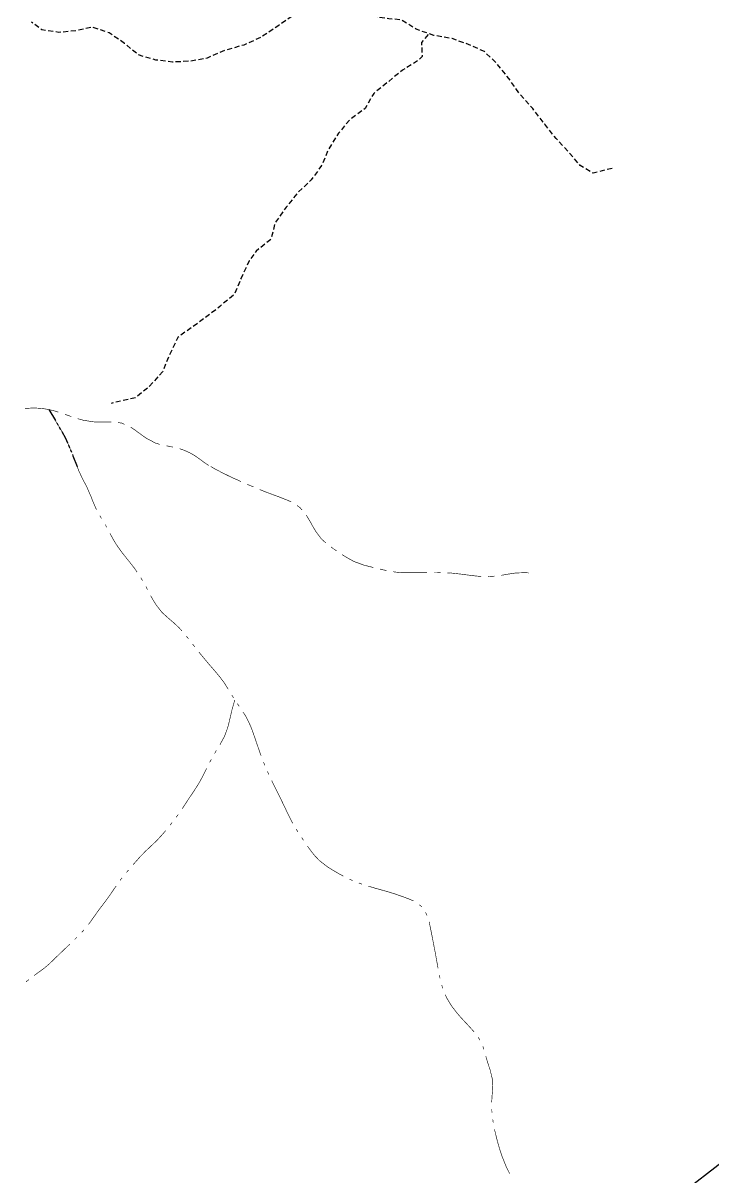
# Model space of a CAD drawing. Extents: x 204381 to 207261, y 4847713 to 4851061.
# Drawn here: x 206610.8 to 206814.2, y 4848902.5 to 4849242.8 of the extents above; entities that cross this region are included whole.
import ezdxf

# ---------------------------------------------------------------- set-up
doc = ezdxf.new("R2010")
doc.units = 0
doc.header["$LTSCALE"] = 1.5
doc.header["$MEASUREMENT"] = 0
doc.linetypes.add('PHANTOMX2', pattern=[5, 2.5, -0.5, 0.5, -0.5, 0.5, -0.5])
doc.linetypes.add('TRACO_15', pattern=[3, 2, -1])
for name, color, linetype in [('CD-MALHA-LOTES', 40, 'CONTINUOUS'), ('HD-CURSO-INTER', 170, 'CONTINUOUS'), ('HD-VALAS-DRENOS', 170, 'CONTINUOUS'), ('RU-QUADRAS', 210, 'CONTINUOUS'), ('SV-CAMINHO-TRILHA', 20, 'CONTINUOUS')]:
    doc.layers.add(name, color=color, linetype=linetype)

msp = doc.modelspace()

# ---------------------------------------------------------------- linework, layer by layer
at = {"layer": 'CD-MALHA-LOTES', "linetype": 'Continuous'}
msp.add_lwpolyline([(206955.47, 4849014.03), (206652.76, 4848779.96)], dxfattribs=at)
at = {"layer": 'HD-CURSO-INTER', "const_width": 0.18, "flags": 128}
for points in [[(206611.36, 4849129.18), (206611.38, 4849129.18)], [(206611.38, 4849129.18), (206613.36, 4849129.27)], [(206613.36, 4849129.27), (206613.66, 4849129.28)], [(206613.66, 4849129.28), (206614.36, 4849129.27)], [(206614.36, 4849129.27), (206615.17, 4849129.24)], [(206615.17, 4849129.24), (206616.35, 4849129.14)], [(206616.35, 4849129.14), (206616.67, 4849129.11)], [(206616.67, 4849129.11), (206617.34, 4849129)], [(206617.34, 4849129), (206618.15, 4849128.88)], [(206618.15, 4849128.88), (206619.3, 4849128.61)], [(206619.3, 4849128.61), (206619.88, 4849128.48)], [(206619.88, 4849128.48), (206621.22, 4849128.05)], [(206623.12, 4849127.43), (206624.07, 4849127.1)], [(206624.07, 4849127.1), (206624.82, 4849126.83)], [(206624.82, 4849126.83), (206625.01, 4849126.76)], [(206626.91, 4849126.15), (206627.87, 4849125.87)], [(206627.87, 4849125.87), (206628.63, 4849125.66)], [(206628.63, 4849125.66), (206630.82, 4849125.33)], [(206630.82, 4849125.33), (206631.59, 4849125.21)], [(206631.59, 4849125.21), (206632.81, 4849125.15)], [(206632.81, 4849125.15), (206633.09, 4849125.13)], [(206633.09, 4849125.13), (206634.81, 4849125.15)], [(206634.81, 4849125.15), (206635.48, 4849125.16)], [(206635.48, 4849125.16), (206636.81, 4849125.18)], [(206638.79, 4849124.98), (206639.79, 4849124.86)], [(206639.79, 4849124.86), (206639.86, 4849124.86)], [(206639.86, 4849124.86), (206640.7, 4849124.47)], [(206642.52, 4849123.63), (206642.55, 4849123.62)], [(206642.55, 4849123.62), (206643.35, 4849123.08)], [(206643.35, 4849123.08), (206643.82, 4849122.76)], [(206643.82, 4849122.76), (206645.78, 4849121.32)], [(206645.78, 4849121.32), (206645.94, 4849121.2)], [(206645.94, 4849121.2), (206646.6, 4849120.75)], [(206646.6, 4849120.75), (206647.19, 4849120.34)], [(206647.19, 4849120.34), (206649.21, 4849119.27)], [(206649.21, 4849119.27), (206649.8, 4849118.95)], [(206649.8, 4849118.95), (206651.07, 4849118.56)], [(206653.02, 4849118.15), (206654.01, 4849117.96)], [(206654.01, 4849117.96), (206654.22, 4849117.92)], [(206654.22, 4849117.92), (206654.98, 4849117.74)], [(206656.93, 4849117.28), (206657, 4849117.27)], [(206657, 4849117.27), (206657.88, 4849116.96)], [(206657.88, 4849116.96), (206658.42, 4849116.77)], [(206658.42, 4849116.77), (206659.72, 4849116.19)], [(206659.72, 4849116.19), (206659.8, 4849116.16)], [(206659.8, 4849116.16), (206660.6, 4849115.71)], [(206660.6, 4849115.71), (206661.27, 4849115.33)], [(206661.27, 4849115.33), (206662.28, 4849114.63)], [(206662.28, 4849114.63), (206662.51, 4849114.48)], [(206662.51, 4849114.48), (206663.09, 4849114.05)], [(206663.09, 4849114.05), (206663.72, 4849113.58)], [(206663.72, 4849113.58), (206664.71, 4849112.88)], [(206664.71, 4849112.88), (206664.94, 4849112.72)], [(206664.94, 4849112.72), (206665.56, 4849112.36)], [(206666.09, 4849112.05), (206666.96, 4849111.56)], [(206666.09, 4849112.05), (206666.96, 4849111.56)], [(206666.96, 4849111.56), (206667.4, 4849111.31)], [(206666.96, 4849111.56), (206667.4, 4849111.31)], [(206667.4, 4849111.31), (206668.72, 4849110.61)], [(206667.4, 4849111.31), (206668.72, 4849110.61)], [(206668.72, 4849110.61), (206668.72, 4849110.6)], [(206668.72, 4849110.61), (206668.72, 4849110.6)], [(206668.72, 4849110.6), (206671.4, 4849109.26)], [(206668.72, 4849110.6), (206671.4, 4849109.26)], [(206671.4, 4849109.26), (206671.4, 4849109.26)], [(206671.4, 4849109.26), (206672.3, 4849108.84)], [(206671.4, 4849109.26), (206671.4, 4849109.26)], [(206671.4, 4849109.26), (206672.3, 4849108.84)], [(206672.3, 4849108.84), (206673.08, 4849108.48)], [(206672.3, 4849108.84), (206673.08, 4849108.48)], [(206673.08, 4849108.48), (206675.04, 4849107.6)], [(206673.08, 4849108.48), (206675.04, 4849107.6)], [(206676.87, 4849106.8), (206677.2, 4849106.65)], [(206676.87, 4849106.8), (206677.2, 4849106.65)], [(206677.2, 4849106.65), (206678.71, 4849106.01)], [(206677.2, 4849106.65), (206678.71, 4849106.01)], [(206680.55, 4849105.24), (206681.48, 4849104.87)], [(206680.55, 4849105.24), (206681.48, 4849104.87)], [(206681.48, 4849104.87), (206682.3, 4849104.54)], [(206681.48, 4849104.87), (206682.3, 4849104.54)], [(206682.3, 4849104.54), (206684.28, 4849103.8)], [(206682.3, 4849104.54), (206684.28, 4849103.8)], [(206684.28, 4849103.8), (206685.1, 4849103.5)], [(206684.28, 4849103.8), (206685.1, 4849103.5)], [(206685.1, 4849103.5), (206686.16, 4849103.11)], [(206685.1, 4849103.5), (206686.16, 4849103.11)], [(206686.16, 4849103.11), (206686.51, 4849102.98)], [(206686.16, 4849103.11), (206686.51, 4849102.98)], [(206686.51, 4849102.98), (206688.95, 4849102.01)], [(206686.51, 4849102.98), (206688.95, 4849102.01)], [(206688.95, 4849102.01), (206689, 4849101.98)], [(206688.95, 4849102.01), (206689, 4849101.98)], [(206689, 4849101.98), (206689.85, 4849101.58)], [(206689, 4849101.98), (206689.85, 4849101.58)], [(206691.55, 4849100.53), (206692.38, 4849099.96)], [(206691.55, 4849100.53), (206692.38, 4849099.96)], [(206692.38, 4849099.96), (206692.43, 4849099.92)], [(206692.38, 4849099.96), (206692.43, 4849099.92)], [(206692.43, 4849099.92), (206693.02, 4849099.2)], [(206692.43, 4849099.92), (206693.02, 4849099.2)], [(206694.3, 4849097.66), (206694.32, 4849097.63)], [(206694.3, 4849097.66), (206694.32, 4849097.63)], [(206694.32, 4849097.63), (206694.82, 4849096.81)], [(206694.32, 4849097.63), (206694.82, 4849096.81)], [(206694.82, 4849096.81), (206695.11, 4849096.33)], [(206694.82, 4849096.81), (206695.11, 4849096.33)], [(206695.11, 4849096.33), (206695.82, 4849095.08)], [(206695.11, 4849096.33), (206695.82, 4849095.08)], [(206695.82, 4849095.08), (206696.29, 4849094.22)], [(206695.82, 4849095.08), (206696.29, 4849094.22)], [(206696.29, 4849094.22), (206696.82, 4849093.34)], [(206696.29, 4849094.22), (206696.82, 4849093.34)], [(206696.82, 4849093.34), (206697.07, 4849092.92)], [(206696.82, 4849093.34), (206697.07, 4849092.92)], [(206697.07, 4849092.92), (206698.57, 4849090.91)], [(206697.07, 4849092.92), (206698.57, 4849090.91)], [(206698.57, 4849090.91), (206698.77, 4849090.64)], [(206698.57, 4849090.91), (206698.77, 4849090.64)], [(206698.77, 4849090.64), (206700.02, 4849089.55)], [(206698.77, 4849090.64), (206700.02, 4849089.55)], [(206701.57, 4849088.29), (206702.25, 4849087.81)], [(206701.57, 4849088.29), (206702.25, 4849087.81)], [(206702.25, 4849087.81), (206703.22, 4849087.16)], [(206702.25, 4849087.81), (206703.22, 4849087.16)], [(206704.88, 4849086.04), (206705.72, 4849085.5)], [(206704.88, 4849086.04), (206705.72, 4849085.5)], [(206705.72, 4849085.5), (206706.05, 4849085.29)], [(206705.72, 4849085.5), (206706.05, 4849085.29)], [(206706.05, 4849085.29), (206708.34, 4849084.03)], [(206706.05, 4849085.29), (206708.34, 4849084.03)], [(206708.34, 4849084.03), (206708.38, 4849084.01)], [(206708.34, 4849084.03), (206708.38, 4849084.01)], [(206708.38, 4849084.01), (206711.15, 4849083)], [(206708.38, 4849084.01), (206711.15, 4849083)], [(206711.15, 4849083), (206711.18, 4849082.99)], [(206711.15, 4849083), (206711.18, 4849082.99)], [(206711.18, 4849082.99), (206712.12, 4849082.74)], [(206711.18, 4849082.99), (206712.12, 4849082.74)], [(206712.12, 4849082.74), (206712.63, 4849082.6)], [(206712.12, 4849082.74), (206712.63, 4849082.6)], [(206712.63, 4849082.6), (206714.06, 4849082.25)], [(206712.63, 4849082.6), (206714.06, 4849082.25)], [(206716, 4849081.79), (206716.18, 4849081.74)], [(206716, 4849081.79), (206716.18, 4849081.74)], [(206716.18, 4849081.74), (206716.98, 4849081.56)], [(206716.18, 4849081.74), (206716.98, 4849081.56)], [(206716.98, 4849081.56), (206717.65, 4849081.41)], [(206716.98, 4849081.56), (206717.65, 4849081.41)], [(206717.65, 4849081.41), (206717.96, 4849081.36)], [(206717.65, 4849081.41), (206717.96, 4849081.36)], [(206719.93, 4849081.01), (206720.59, 4849080.9)], [(206719.93, 4849081.01), (206720.59, 4849080.9)], [(206720.59, 4849080.9), (206721.91, 4849080.78)], [(206720.59, 4849080.9), (206721.91, 4849080.78)], [(206721.91, 4849080.78), (206722.28, 4849080.75)], [(206721.91, 4849080.78), (206722.28, 4849080.75)], [(206722.28, 4849080.75), (206722.91, 4849080.72)], [(206722.28, 4849080.75), (206722.91, 4849080.72)], [(206722.91, 4849080.72), (206723.78, 4849080.69)], [(206722.91, 4849080.72), (206723.78, 4849080.69)], [(206723.78, 4849080.69), (206724.91, 4849080.69)], [(206723.78, 4849080.69), (206724.91, 4849080.69)], [(206724.91, 4849080.69), (206725.28, 4849080.69)], [(206724.91, 4849080.69), (206725.28, 4849080.69)], [(206725.28, 4849080.69), (206727.91, 4849080.73)], [(206725.28, 4849080.69), (206727.91, 4849080.73)], [(206727.91, 4849080.73), (206728.2, 4849080.73)], [(206727.91, 4849080.73), (206728.2, 4849080.73)], [(206728.2, 4849080.73), (206729.91, 4849080.75)], [(206728.2, 4849080.73), (206729.91, 4849080.75)], [(206731.91, 4849080.77), (206732.91, 4849080.77)], [(206731.91, 4849080.77), (206732.91, 4849080.77)], [(206732.91, 4849080.77), (206733.45, 4849080.76)], [(206732.91, 4849080.77), (206733.45, 4849080.76)], [(206733.45, 4849080.76), (206733.91, 4849080.75)], [(206733.45, 4849080.76), (206733.91, 4849080.75)], [(206735.91, 4849080.67), (206736.91, 4849080.61)], [(206735.91, 4849080.67), (206736.91, 4849080.61)], [(206736.91, 4849080.61), (206737.16, 4849080.6)], [(206736.91, 4849080.61), (206737.16, 4849080.6)], [(206737.16, 4849080.6), (206739.89, 4849080.3)], [(206737.16, 4849080.6), (206739.89, 4849080.3)], [(206739.89, 4849080.3), (206740.14, 4849080.27)], [(206739.89, 4849080.3), (206740.14, 4849080.27)], [(206740.14, 4849080.27), (206740.88, 4849080.17)], [(206740.14, 4849080.27), (206740.88, 4849080.17)], [(206740.88, 4849080.17), (206741.63, 4849080.07)], [(206740.88, 4849080.17), (206741.63, 4849080.07)], [(206741.63, 4849080.07), (206742.86, 4849079.92)], [(206741.63, 4849080.07), (206742.86, 4849079.92)], [(206742.86, 4849079.92), (206743.12, 4849079.88)], [(206742.86, 4849079.92), (206743.12, 4849079.88)], [(206743.12, 4849079.88), (206743.86, 4849079.8)], [(206743.12, 4849079.88), (206743.86, 4849079.8)], [(206743.86, 4849079.8), (206744.68, 4849079.71)], [(206743.86, 4849079.8), (206744.68, 4849079.71)], [(206744.68, 4849079.71), (206745.85, 4849079.62)], [(206744.68, 4849079.71), (206745.85, 4849079.62)], [(206747.85, 4849079.57), (206749.84, 4849079.71)], [(206747.85, 4849079.57), (206749.84, 4849079.71)], [(206751.83, 4849079.95), (206752.11, 4849080)], [(206751.83, 4849079.95), (206752.11, 4849080)], [(206752.11, 4849080), (206752.81, 4849080.12)], [(206752.11, 4849080), (206752.81, 4849080.12)], [(206752.81, 4849080.12), (206753.59, 4849080.26)], [(206752.81, 4849080.12), (206753.59, 4849080.26)], [(206753.59, 4849080.26), (206755.77, 4849080.59)], [(206753.59, 4849080.26), (206755.77, 4849080.59)], [(206755.77, 4849080.59), (206756.07, 4849080.64)], [(206755.77, 4849080.59), (206756.07, 4849080.64)], [(206756.07, 4849080.64), (206758.77, 4849080.72)], [(206756.07, 4849080.64), (206758.77, 4849080.72)], [(206758.77, 4849080.72), (206759.07, 4849080.73)], [(206758.77, 4849080.72), (206759.07, 4849080.73)], [(206759.07, 4849080.73), (206759.77, 4849080.66)], [(206759.07, 4849080.73), (206759.77, 4849080.66)], [(206759.77, 4849080.66), (206759.84, 4849080.65)], [(206759.77, 4849080.66), (206759.84, 4849080.65)]]:
    msp.add_lwpolyline(points, dxfattribs=at)
at = {"layer": 'HD-VALAS-DRENOS', "linetype": 'PHANTOMX2', "const_width": 0.18, "flags": 128}
for points in [[(206618.42, 4849128.82), (206619.41, 4849127.08)], [(206619.41, 4849127.08), (206619.91, 4849126.22)], [(206619.91, 4849126.22), (206620.95, 4849124.51)], [(206620.95, 4849124.51), (206621.4, 4849123.79)], [(206621.4, 4849123.79), (206621.99, 4849122.8)], [(206621.99, 4849122.8), (206622.17, 4849122.5)], [(206622.17, 4849122.5), (206622.95, 4849121.05)], [(206622.95, 4849121.05), (206623.3, 4849120.4)], [(206623.3, 4849120.4), (206624.21, 4849118.33)], [(206624.21, 4849118.33), (206624.5, 4849117.66)], [(206624.5, 4849117.66), (206624.97, 4849116.47)], [(206625.69, 4849114.61), (206625.99, 4849113.83)], [(206625.99, 4849113.83), (206626.05, 4849113.68)]]:
    msp.add_lwpolyline(points, dxfattribs=at)
at = {"layer": 'HD-VALAS-DRENOS', "linetype": 'PHANTOMX2', "flags": 128}
msp.add_lwpolyline([(206618.42, 4849128.82), (206620.61, 4849125.07), (206623.3, 4849120.4), (206625.45, 4849115.23), (206626.73, 4849112.05)], dxfattribs=at)
at = {"layer": 'HD-VALAS-DRENOS', "const_width": 0.18, "flags": 128}
for points in [[(206626.73, 4849112.05), (206627.08, 4849111.12)], [(206626.73, 4849112.05), (206627.08, 4849111.12)], [(206627.08, 4849111.12), (206627.26, 4849110.64)], [(206627.08, 4849111.12), (206627.26, 4849110.64)], [(206627.26, 4849110.64), (206628.33, 4849108.39)], [(206627.26, 4849110.64), (206628.33, 4849108.39)], [(206628.33, 4849108.39), (206628.37, 4849108.31)], [(206628.33, 4849108.39), (206628.37, 4849108.31)], [(206628.37, 4849108.31), (206628.79, 4849107.5)], [(206628.37, 4849108.31), (206628.79, 4849107.5)], [(206628.79, 4849107.5), (206629.07, 4849106.98)], [(206628.79, 4849107.5), (206629.07, 4849106.98)], [(206629.07, 4849106.98), (206629.7, 4849105.72)], [(206629.07, 4849106.98), (206629.7, 4849105.72)], [(206629.7, 4849105.72), (206629.74, 4849105.64)], [(206629.7, 4849105.72), (206629.74, 4849105.64)], [(206629.74, 4849105.64), (206630.5, 4849103.89)], [(206629.74, 4849105.64), (206630.5, 4849103.89)], [(206630.5, 4849103.89), (206630.72, 4849103.4)], [(206630.5, 4849103.89), (206630.72, 4849103.4)], [(206630.72, 4849103.4), (206631.25, 4849102.03)], [(206630.72, 4849103.4), (206631.25, 4849102.03)], [(206631.25, 4849102.03), (206631.26, 4849102)], [(206631.25, 4849102.03), (206631.26, 4849102)], [(206631.26, 4849102), (206632.02, 4849100.19)], [(206631.26, 4849102), (206632.02, 4849100.19)], [(206632.02, 4849100.19), (206632.14, 4849099.91)], [(206632.02, 4849100.19), (206632.14, 4849099.91)], [(206632.14, 4849099.91), (206632.47, 4849099.3)], [(206632.14, 4849099.91), (206632.47, 4849099.3)], [(206633.43, 4849097.54), (206633.57, 4849097.28)], [(206633.43, 4849097.54), (206633.57, 4849097.28)], [(206633.57, 4849097.28), (206633.93, 4849096.68)], [(206633.57, 4849097.28), (206633.93, 4849096.68)], [(206634.96, 4849094.96), (206635.12, 4849094.7)], [(206634.96, 4849094.96), (206635.12, 4849094.7)], [(206635.12, 4849094.7), (206635.45, 4849094.09)], [(206635.12, 4849094.7), (206635.45, 4849094.09)], [(206636.4, 4849092.33), (206636.71, 4849091.75)], [(206636.4, 4849092.33), (206636.71, 4849091.75)], [(206636.71, 4849091.75), (206637.85, 4849089.71)], [(206636.71, 4849091.75), (206637.85, 4849089.71)], [(206637.85, 4849089.71), (206638.04, 4849089.38)], [(206637.85, 4849089.71), (206638.04, 4849089.38)], [(206638.04, 4849089.38), (206639.54, 4849087.23)], [(206638.04, 4849089.38), (206639.54, 4849087.23)], [(206639.54, 4849087.23), (206639.75, 4849086.93)], [(206639.54, 4849087.23), (206639.75, 4849086.93)], [(206639.75, 4849086.93), (206640.14, 4849086.43)], [(206639.75, 4849086.93), (206640.14, 4849086.43)], [(206640.14, 4849086.43), (206640.68, 4849085.75)], [(206640.14, 4849086.43), (206640.68, 4849085.75)], [(206640.68, 4849085.75), (206641.39, 4849084.86)], [(206640.68, 4849085.75), (206641.39, 4849084.86)], [(206641.39, 4849084.86), (206641.62, 4849084.57)], [(206641.39, 4849084.86), (206641.62, 4849084.57)], [(206641.62, 4849084.57), (206642.64, 4849083.3)], [(206641.62, 4849084.57), (206642.64, 4849083.3)], [(206642.64, 4849083.3), (206642.67, 4849083.26)], [(206642.64, 4849083.3), (206642.67, 4849083.26)], [(206642.67, 4849083.26), (206643.25, 4849082.51)], [(206642.67, 4849083.26), (206643.25, 4849082.51)], [(206643.25, 4849082.51), (206643.59, 4849082.07)], [(206643.25, 4849082.51), (206643.59, 4849082.07)], [(206643.59, 4849082.07), (206644.42, 4849080.89)], [(206643.59, 4849082.07), (206644.42, 4849080.89)], [(206645.51, 4849079.22), (206646.01, 4849078.35)], [(206645.51, 4849079.22), (206646.01, 4849078.35)], [(206647, 4849076.61), (206647.33, 4849075.98)], [(206647, 4849076.61), (206647.33, 4849075.98)], [(206647.33, 4849075.98), (206647.47, 4849075.73)], [(206647.33, 4849075.98), (206647.47, 4849075.73)], [(206648.4, 4849073.96), (206648.47, 4849073.83)], [(206648.4, 4849073.96), (206648.47, 4849073.83)], [(206648.47, 4849073.83), (206648.88, 4849073.08)], [(206648.47, 4849073.83), (206648.88, 4849073.08)], [(206648.88, 4849073.08), (206649.21, 4849072.51)], [(206648.88, 4849073.08), (206649.21, 4849072.51)], [(206649.21, 4849072.51), (206649.92, 4849071.37)], [(206649.21, 4849072.51), (206649.92, 4849071.37)], [(206649.92, 4849071.37), (206650, 4849071.23)], [(206649.92, 4849071.37), (206650, 4849071.23)], [(206650, 4849071.23), (206651.75, 4849069)], [(206650, 4849071.23), (206651.75, 4849069)], [(206651.75, 4849069), (206651.77, 4849068.98)], [(206651.75, 4849069), (206651.77, 4849068.98)], [(206651.77, 4849068.98), (206653.98, 4849066.99)], [(206651.77, 4849068.98), (206653.98, 4849066.99)], [(206653.98, 4849066.99), (206654, 4849066.97)], [(206653.98, 4849066.99), (206654, 4849066.97)], [(206654, 4849066.97), (206654.74, 4849066.35)], [(206654, 4849066.97), (206654.74, 4849066.35)], [(206654.74, 4849066.35), (206655.15, 4849066.01)], [(206654.74, 4849066.35), (206655.15, 4849066.01)], [(206655.15, 4849066.01), (206656.22, 4849065)], [(206655.15, 4849066.01), (206656.22, 4849065)], [(206656.22, 4849065), (206656.86, 4849064.39)], [(206656.22, 4849065), (206656.86, 4849064.39)], [(206656.86, 4849064.39), (206657.61, 4849063.56)], [(206656.86, 4849064.39), (206657.61, 4849063.56)], [(206658.91, 4849062.04), (206659.53, 4849061.26)], [(206658.91, 4849062.04), (206659.53, 4849061.26)], [(206660.76, 4849059.68), (206661.38, 4849058.89)], [(206660.76, 4849059.68), (206661.38, 4849058.89)], [(206662.62, 4849057.33), (206663.24, 4849056.54)], [(206662.62, 4849057.33), (206663.24, 4849056.54)], [(206663.24, 4849056.54), (206663.31, 4849056.46)], [(206663.24, 4849056.54), (206663.31, 4849056.46)], [(206663.31, 4849056.46), (206665.16, 4849054.24)], [(206663.31, 4849056.46), (206665.16, 4849054.24)], [(206665.16, 4849054.24), (206665.23, 4849054.15)], [(206665.16, 4849054.24), (206665.23, 4849054.15)], [(206665.23, 4849054.15), (206665.81, 4849053.48)], [(206665.23, 4849054.15), (206665.81, 4849053.48)], [(206665.81, 4849053.48), (206666.21, 4849053.02)], [(206665.81, 4849053.48), (206666.21, 4849053.02)], [(206666.21, 4849053.02), (206667.12, 4849051.96)], [(206666.21, 4849053.02), (206667.12, 4849051.96)], [(206667.12, 4849051.96), (206667.72, 4849051.27)], [(206667.12, 4849051.96), (206667.72, 4849051.27)], [(206667.72, 4849051.27), (206668.41, 4849050.44)], [(206667.72, 4849051.27), (206668.41, 4849050.44)], [(206668.41, 4849050.44), (206668.68, 4849050.12)], [(206668.41, 4849050.44), (206668.68, 4849050.12)], [(206668.68, 4849050.12), (206669.63, 4849048.86)], [(206668.68, 4849050.12), (206669.63, 4849048.86)], [(206669.63, 4849048.86), (206670.01, 4849048.36)], [(206669.63, 4849048.86), (206670.01, 4849048.36)], [(206670.01, 4849048.36), (206671.28, 4849046.35)], [(206670.01, 4849048.36), (206671.28, 4849046.35)], [(206672.31, 4849044.64), (206672.38, 4849044.53)], [(206672.31, 4849044.64), (206672.38, 4849044.53)], [(206672.38, 4849044.53), (206672.84, 4849043.79)], [(206672.38, 4849044.53), (206672.84, 4849043.79)], [(206673.21, 4849043.2), (206672.66, 4849041.28)], [(206673.21, 4849043.2), (206672.66, 4849041.28)], [(206673.94, 4849042.12), (206674.05, 4849041.96)], [(206673.94, 4849042.12), (206674.05, 4849041.96)], [(206674.05, 4849041.96), (206674.52, 4849041.3)], [(206674.05, 4849041.96), (206674.52, 4849041.3)], [(206672.05, 4849038.86), (206671.48, 4849036.42)], [(206672.05, 4849038.86), (206671.48, 4849036.42)], [(206672.16, 4849039.34), (206672.05, 4849038.86)], [(206672.16, 4849039.34), (206672.05, 4849038.86)], [(206672.39, 4849040.33), (206672.16, 4849039.34)], [(206672.39, 4849040.33), (206672.16, 4849039.34)], [(206672.66, 4849041.28), (206672.39, 4849040.33)], [(206672.66, 4849041.28), (206672.39, 4849040.33)], [(206675.63, 4849039.64), (206676.17, 4849038.8)], [(206675.63, 4849039.64), (206676.17, 4849038.8)], [(206676.17, 4849038.8), (206676.5, 4849038.3)], [(206676.17, 4849038.8), (206676.5, 4849038.3)], [(206671.22, 4849035.45), (206671, 4849034.69)], [(206671.22, 4849035.45), (206671, 4849034.69)], [(206671.41, 4849036.14), (206671.22, 4849035.45)], [(206671.41, 4849036.14), (206671.22, 4849035.45)], [(206671.48, 4849036.42), (206671.41, 4849036.14)], [(206671.48, 4849036.42), (206671.41, 4849036.14)], [(206676.5, 4849038.3), (206677.55, 4849036.14)], [(206676.5, 4849038.3), (206677.55, 4849036.14)], [(206677.55, 4849036.14), (206677.81, 4849035.6)], [(206677.55, 4849036.14), (206677.81, 4849035.6)], [(206677.81, 4849035.6), (206678.32, 4849034.3)], [(206677.81, 4849035.6), (206678.32, 4849034.3)], [(206670.17, 4849032.46), (206668.81, 4849029.98)], [(206670.17, 4849032.46), (206668.81, 4849029.98)], [(206670.23, 4849032.62), (206670.17, 4849032.46)], [(206670.23, 4849032.62), (206670.17, 4849032.46)], [(206671, 4849034.69), (206670.23, 4849032.62)], [(206671, 4849034.69), (206670.23, 4849032.62)], [(206678.32, 4849034.3), (206678.36, 4849034.2)], [(206678.32, 4849034.3), (206678.36, 4849034.2)], [(206678.36, 4849034.2), (206678.99, 4849032.41)], [(206678.36, 4849034.2), (206678.99, 4849032.41)], [(206678.99, 4849032.41), (206679.29, 4849031.55)], [(206678.99, 4849032.41), (206679.29, 4849031.55)], [(206667.77, 4849028.27), (206667.26, 4849027.41)], [(206667.77, 4849028.27), (206667.26, 4849027.41)], [(206679.29, 4849031.55), (206679.64, 4849030.52)], [(206679.29, 4849031.55), (206679.64, 4849030.52)], [(206679.64, 4849030.52), (206679.77, 4849030.13)], [(206679.64, 4849030.52), (206679.77, 4849030.13)], [(206679.77, 4849030.13), (206680.61, 4849027.68)], [(206679.77, 4849030.13), (206680.61, 4849027.68)], [(206666.28, 4849025.67), (206665.81, 4849024.79)], [(206666.28, 4849025.67), (206665.81, 4849024.79)], [(206680.61, 4849027.68), (206680.74, 4849027.29)], [(206680.61, 4849027.68), (206680.74, 4849027.29)], [(206680.74, 4849027.29), (206680.95, 4849026.74)], [(206680.74, 4849027.29), (206680.95, 4849026.74)], [(206681.66, 4849024.87), (206682.01, 4849024)], [(206681.66, 4849024.87), (206682.01, 4849024)], [(206664.29, 4849021.78), (206664.01, 4849021.22)], [(206664.29, 4849021.78), (206664.01, 4849021.22)], [(206664.45, 4849022.11), (206664.29, 4849021.78)], [(206664.45, 4849022.11), (206664.29, 4849021.78)], [(206664.89, 4849023.01), (206664.45, 4849022.11)], [(206664.89, 4849023.01), (206664.45, 4849022.11)], [(206682.01, 4849024), (206682.04, 4849023.94)], [(206682.01, 4849024), (206682.04, 4849023.94)], [(206682.84, 4849022.11), (206683.26, 4849021.2)], [(206682.84, 4849022.11), (206683.26, 4849021.2)], [(206662.63, 4849018.62), (206661.52, 4849016.89)], [(206662.63, 4849018.62), (206661.52, 4849016.89)], [(206663.08, 4849019.45), (206662.63, 4849018.62)], [(206663.08, 4849019.45), (206662.63, 4849018.62)], [(206663.62, 4849020.43), (206663.08, 4849019.45)], [(206663.62, 4849020.43), (206663.08, 4849019.45)], [(206664.01, 4849021.22), (206663.62, 4849020.43)], [(206664.01, 4849021.22), (206663.62, 4849020.43)], [(206684.1, 4849019.39), (206684.41, 4849018.76)], [(206684.1, 4849019.39), (206684.41, 4849018.76)], [(206684.41, 4849018.76), (206684.99, 4849017.6)], [(206684.41, 4849018.76), (206684.99, 4849017.6)], [(206660.16, 4849014.86), (206659.3, 4849013.56)], [(206660.16, 4849014.86), (206659.3, 4849013.56)], [(206660.41, 4849015.22), (206660.16, 4849014.86)], [(206660.41, 4849015.22), (206660.16, 4849014.86)], [(206661.01, 4849016.1), (206660.41, 4849015.22)], [(206661.01, 4849016.1), (206660.41, 4849015.22)], [(206661.52, 4849016.89), (206661.01, 4849016.1)], [(206661.52, 4849016.89), (206661.01, 4849016.1)], [(206684.99, 4849017.6), (206685.31, 4849016.94)], [(206684.99, 4849017.6), (206685.31, 4849016.94)], [(206685.31, 4849016.94), (206686.31, 4849014.91)], [(206685.31, 4849016.94), (206686.31, 4849014.91)], [(206686.31, 4849014.91), (206686.64, 4849014.26)], [(206686.31, 4849014.91), (206686.64, 4849014.26)], [(206658.19, 4849011.83), (206657.66, 4849011.05)], [(206658.19, 4849011.83), (206657.66, 4849011.05)], [(206658.22, 4849011.88), (206658.19, 4849011.83)], [(206658.22, 4849011.88), (206658.19, 4849011.83)], [(206659, 4849013.1), (206658.22, 4849011.88)], [(206659, 4849013.1), (206658.22, 4849011.88)], [(206659.3, 4849013.56), (206659, 4849013.1)], [(206659.3, 4849013.56), (206659, 4849013.1)], [(206686.64, 4849014.26), (206687.19, 4849013.11)], [(206686.64, 4849014.26), (206687.19, 4849013.11)], [(206687.19, 4849013.11), (206687.29, 4849012.91)], [(206687.19, 4849013.11), (206687.29, 4849012.91)], [(206687.29, 4849012.91), (206688.05, 4849011.31)], [(206687.29, 4849012.91), (206688.05, 4849011.31)], [(206688.05, 4849011.31), (206688.24, 4849010.92)], [(206688.05, 4849011.31), (206688.24, 4849010.92)], [(206656.52, 4849009.4), (206655.93, 4849008.6)], [(206656.52, 4849009.4), (206655.93, 4849008.6)], [(206688.24, 4849010.92), (206688.48, 4849010.4)], [(206688.24, 4849010.92), (206688.48, 4849010.4)], [(206688.48, 4849010.4), (206688.89, 4849009.56)], [(206688.48, 4849010.4), (206688.89, 4849009.56)], [(206688.89, 4849009.56), (206689.36, 4849008.6)], [(206688.89, 4849009.56), (206689.36, 4849008.6)], [(206689.36, 4849008.6), (206689.55, 4849008.22)], [(206689.36, 4849008.6), (206689.55, 4849008.22)], [(206689.55, 4849008.22), (206690.29, 4849006.83)], [(206689.55, 4849008.22), (206690.29, 4849006.83)], [(206652.64, 4849004.44), (206652.19, 4849003.91)], [(206652.64, 4849004.44), (206652.19, 4849003.91)], [(206652.83, 4849004.68), (206652.64, 4849004.44)], [(206652.83, 4849004.68), (206652.64, 4849004.44)], [(206654.23, 4849006.4), (206654.09, 4849006.23)], [(206654.23, 4849006.4), (206654.09, 4849006.23)], [(206654.72, 4849007.01), (206654.23, 4849006.4)], [(206654.72, 4849007.01), (206654.23, 4849006.4)], [(206691.31, 4849005.11), (206691.82, 4849004.26)], [(206691.31, 4849005.11), (206691.82, 4849004.26)], [(206650.21, 4849001.73), (206648.72, 4849000.31)], [(206650.21, 4849001.73), (206648.72, 4849000.31)], [(206650.85, 4849002.42), (206650.21, 4849001.73)], [(206650.85, 4849002.42), (206650.21, 4849001.73)], [(206651.66, 4849003.3), (206650.85, 4849002.42)], [(206651.66, 4849003.3), (206650.85, 4849002.42)], [(206652.19, 4849003.91), (206651.66, 4849003.3)], [(206652.19, 4849003.91), (206651.66, 4849003.3)], [(206692.93, 4849002.59), (206693.48, 4849001.76)], [(206692.93, 4849002.59), (206693.48, 4849001.76)], [(206646.94, 4848998.64), (206645.85, 4848997.52)], [(206646.94, 4848998.64), (206645.85, 4848997.52)], [(206647.27, 4848998.94), (206646.94, 4848998.64)], [(206647.27, 4848998.94), (206646.94, 4848998.64)], [(206648.04, 4848999.66), (206647.27, 4848998.94)], [(206648.04, 4848999.66), (206647.27, 4848998.94)], [(206648.72, 4849000.31), (206648.04, 4848999.66)], [(206648.72, 4849000.31), (206648.04, 4848999.66)], [(206694.62, 4849000.11), (206695.03, 4848999.52)], [(206694.62, 4849000.11), (206695.03, 4848999.52)], [(206695.03, 4848999.52), (206695.79, 4848998.49)], [(206695.03, 4848999.52), (206695.79, 4848998.49)], [(206695.79, 4848998.49), (206695.93, 4848998.31)], [(206695.79, 4848998.49), (206695.93, 4848998.31)], [(206695.93, 4848998.31), (206696.42, 4848997.71)], [(206695.93, 4848998.31), (206696.42, 4848997.71)], [(206696.42, 4848997.71), (206696.88, 4848997.15)], [(206696.42, 4848997.71), (206696.88, 4848997.15)], [(206643.32, 4848994.71), (206643.18, 4848994.55)], [(206643.32, 4848994.71), (206643.18, 4848994.55)], [(206643.84, 4848995.3), (206643.32, 4848994.71)], [(206643.84, 4848995.3), (206643.32, 4848994.71)], [(206645.3, 4848996.96), (206643.84, 4848995.3)], [(206645.3, 4848996.96), (206643.84, 4848995.3)], [(206645.85, 4848997.52), (206645.3, 4848996.96)], [(206645.85, 4848997.52), (206645.3, 4848996.96)], [(206696.88, 4848997.15), (206697.76, 4848996.23)], [(206696.88, 4848997.15), (206697.76, 4848996.23)], [(206697.76, 4848996.23), (206698.16, 4848995.82)], [(206697.76, 4848996.23), (206698.16, 4848995.82)], [(206698.16, 4848995.82), (206700.07, 4848994.33)], [(206698.16, 4848995.82), (206700.07, 4848994.33)], [(206700.07, 4848994.33), (206700.52, 4848993.98)], [(206700.07, 4848994.33), (206700.52, 4848993.98)], [(206641.78, 4848992.93), (206641.23, 4848992.27)], [(206641.78, 4848992.93), (206641.23, 4848992.27)], [(206641.88, 4848993.03), (206641.78, 4848992.93)], [(206641.88, 4848993.03), (206641.78, 4848992.93)], [(206700.52, 4848993.98), (206701.73, 4848993.21)], [(206700.52, 4848993.98), (206701.73, 4848993.21)], [(206701.73, 4848993.21), (206701.79, 4848993.17)], [(206701.73, 4848993.21), (206701.79, 4848993.17)], [(206701.79, 4848993.17), (206703.46, 4848992.2)], [(206701.79, 4848993.17), (206703.46, 4848992.2)], [(206703.46, 4848992.2), (206704.23, 4848991.76)], [(206703.46, 4848992.2), (206704.23, 4848991.76)], [(206704.23, 4848991.76), (206705.21, 4848991.23)], [(206704.23, 4848991.76), (206705.21, 4848991.23)], [(206637.63, 4848987.47), (206637.08, 4848986.64)], [(206637.63, 4848987.47), (206637.08, 4848986.64)], [(206638.21, 4848988.29), (206637.63, 4848987.47)], [(206638.21, 4848988.29), (206637.63, 4848987.47)], [(206637.63, 4848987.47), (206637.63, 4848987.47)], [(206637.63, 4848987.47), (206637.63, 4848987.47)], [(206639.97, 4848990.72), (206639.35, 4848989.94)], [(206639.97, 4848990.72), (206639.35, 4848989.94)], [(206707, 4848990.35), (206707.46, 4848990.13)], [(206707, 4848990.35), (206707.46, 4848990.13)], [(206707.46, 4848990.13), (206707.92, 4848989.95)], [(206707.46, 4848990.13), (206707.92, 4848989.95)], [(206709.77, 4848989.21), (206710.25, 4848989.02)], [(206709.77, 4848989.21), (206710.25, 4848989.02)], [(206710.25, 4848989.02), (206710.71, 4848988.86)], [(206710.25, 4848989.02), (206710.71, 4848988.86)], [(206712.62, 4848988.26), (206713.58, 4848987.97)], [(206712.62, 4848988.26), (206713.58, 4848987.97)], [(206713.58, 4848987.97), (206714.29, 4848987.76)], [(206713.58, 4848987.97), (206714.29, 4848987.76)], [(206714.29, 4848987.76), (206715.5, 4848987.42)], [(206714.29, 4848987.76), (206715.5, 4848987.42)], [(206715.5, 4848987.42), (206715.74, 4848987.36)], [(206715.5, 4848987.42), (206715.74, 4848987.36)], [(206635.35, 4848984.2), (206634.14, 4848982.6)], [(206635.35, 4848984.2), (206634.14, 4848982.6)], [(206635.93, 4848985.01), (206635.35, 4848984.2)], [(206635.93, 4848985.01), (206635.35, 4848984.2)], [(206636.8, 4848986.23), (206635.93, 4848985.01)], [(206636.8, 4848986.23), (206635.93, 4848985.01)], [(206637.08, 4848986.64), (206636.8, 4848986.23)], [(206637.08, 4848986.64), (206636.8, 4848986.23)], [(206715.74, 4848987.36), (206718.39, 4848986.61)], [(206715.74, 4848987.36), (206718.39, 4848986.61)], [(206718.39, 4848986.61), (206718.62, 4848986.54)], [(206718.39, 4848986.61), (206718.62, 4848986.54)], [(206718.62, 4848986.54), (206719.34, 4848986.32)], [(206718.62, 4848986.54), (206719.34, 4848986.32)], [(206719.34, 4848986.32), (206720.25, 4848986.04)], [(206719.34, 4848986.32), (206720.25, 4848986.04)], [(206720.25, 4848986.04), (206722.19, 4848985.36)], [(206720.25, 4848986.04), (206722.19, 4848985.36)], [(206722.19, 4848985.36), (206723.08, 4848985.05)], [(206722.19, 4848985.36), (206723.08, 4848985.05)], [(206723.08, 4848985.05), (206725, 4848984.32)], [(206723.08, 4848985.05), (206725, 4848984.32)], [(206725, 4848984.32), (206725.15, 4848984.26)], [(206725, 4848984.32), (206725.15, 4848984.26)], [(206725.15, 4848984.26), (206725.91, 4848983.9)], [(206725.15, 4848984.26), (206725.91, 4848983.9)], [(206632.94, 4848981), (206632.65, 4848980.6)], [(206632.94, 4848981), (206632.65, 4848980.6)], [(206633.54, 4848981.81), (206632.94, 4848981)], [(206633.54, 4848981.81), (206632.94, 4848981)], [(206634.14, 4848982.6), (206633.54, 4848981.81)], [(206634.14, 4848982.6), (206633.54, 4848981.81)], [(206727.57, 4848982.8), (206728.36, 4848982.19)], [(206727.57, 4848982.8), (206728.36, 4848982.19)], [(206630.76, 4848977.91), (206630.03, 4848976.94)], [(206630.76, 4848977.91), (206630.03, 4848976.94)], [(206631.2, 4848978.55), (206630.76, 4848977.91)], [(206631.2, 4848978.55), (206630.76, 4848977.91)], [(206631.62, 4848979.14), (206631.2, 4848978.55)], [(206631.62, 4848979.14), (206631.2, 4848978.55)], [(206631.78, 4848979.37), (206631.62, 4848979.14)], [(206631.78, 4848979.37), (206631.62, 4848979.14)], [(206632.65, 4848980.6), (206631.78, 4848979.37)], [(206632.65, 4848980.6), (206631.78, 4848979.37)], [(206729.43, 4848980.53), (206729.9, 4848979.65)], [(206729.43, 4848980.53), (206729.9, 4848979.65)], [(206730.51, 4848977.76), (206730.54, 4848977.66)], [(206730.51, 4848977.76), (206730.54, 4848977.66)], [(206730.54, 4848977.66), (206730.92, 4848975.8)], [(206730.54, 4848977.66), (206730.92, 4848975.8)], [(206628.75, 4848975.4), (206628.08, 4848974.66)], [(206628.75, 4848975.4), (206628.08, 4848974.66)], [(206730.92, 4848975.8), (206731.11, 4848974.86)], [(206730.92, 4848975.8), (206731.11, 4848974.86)], [(206731.11, 4848974.86), (206731.31, 4848973.84)], [(206731.11, 4848974.86), (206731.31, 4848973.84)], [(206731.31, 4848973.84), (206731.4, 4848973.39)], [(206731.31, 4848973.84), (206731.4, 4848973.39)], [(206624.36, 4848970.98), (206622.36, 4848969.07)], [(206624.36, 4848970.98), (206622.36, 4848969.07)], [(206624.53, 4848971.14), (206624.36, 4848970.98)], [(206624.53, 4848971.14), (206624.36, 4848970.98)], [(206626.44, 4848972.97), (206625.97, 4848972.52)], [(206626.44, 4848972.97), (206625.97, 4848972.52)], [(206626.69, 4848973.22), (206626.44, 4848972.97)], [(206626.69, 4848973.22), (206626.44, 4848972.97)], [(206731.4, 4848973.39), (206731.5, 4848972.85)], [(206731.4, 4848973.39), (206731.5, 4848972.85)], [(206731.5, 4848972.85), (206731.69, 4848971.91)], [(206731.5, 4848972.85), (206731.69, 4848971.91)], [(206731.69, 4848971.91), (206732.07, 4848969.91)], [(206731.69, 4848971.91), (206732.07, 4848969.91)], [(206620.68, 4848967.46), (206620.2, 4848966.98)], [(206620.68, 4848967.46), (206620.2, 4848966.98)], [(206620.92, 4848967.68), (206620.68, 4848967.46)], [(206620.92, 4848967.68), (206620.68, 4848967.46)], [(206622.19, 4848968.91), (206620.92, 4848967.68)], [(206622.19, 4848968.91), (206620.92, 4848967.68)], [(206622.36, 4848969.07), (206622.19, 4848968.91)], [(206622.36, 4848969.07), (206622.19, 4848968.91)], [(206732.07, 4848969.91), (206732.21, 4848969.21)], [(206732.07, 4848969.91), (206732.21, 4848969.21)], [(206732.21, 4848969.21), (206732.62, 4848966.96)], [(206732.21, 4848969.21), (206732.62, 4848966.96)], [(206616.95, 4848964.02), (206614.84, 4848962.5)], [(206616.95, 4848964.02), (206614.84, 4848962.5)], [(206617.25, 4848964.28), (206616.95, 4848964.02)], [(206617.25, 4848964.28), (206616.95, 4848964.02)], [(206618.52, 4848965.37), (206617.25, 4848964.28)], [(206618.52, 4848965.37), (206617.25, 4848964.28)], [(206618.76, 4848965.6), (206618.52, 4848965.37)], [(206618.76, 4848965.6), (206618.52, 4848965.37)], [(206619.61, 4848966.41), (206618.76, 4848965.6)], [(206619.61, 4848966.41), (206618.76, 4848965.6)], [(206620.2, 4848966.98), (206619.61, 4848966.41)], [(206620.2, 4848966.98), (206619.61, 4848966.41)], [(206732.62, 4848966.96), (206732.75, 4848966.26)], [(206732.62, 4848966.96), (206732.75, 4848966.26)], [(206732.75, 4848966.26), (206733.14, 4848964.01)], [(206732.75, 4848966.26), (206733.14, 4848964.01)], [(206612.45, 4848960.69), (206611.67, 4848960.06)], [(206612.45, 4848960.69), (206611.67, 4848960.06)], [(206614.52, 4848962.26), (206614.03, 4848961.91)], [(206614.52, 4848962.26), (206614.03, 4848961.91)], [(206614.84, 4848962.5), (206614.52, 4848962.26)], [(206614.84, 4848962.5), (206614.52, 4848962.26)], [(206733.52, 4848962.04), (206733.72, 4848961.06)], [(206733.52, 4848962.04), (206733.72, 4848961.06)], [(206734.22, 4848959.13), (206734.5, 4848958.17)], [(206734.22, 4848959.13), (206734.5, 4848958.17)], [(206735.23, 4848956.31), (206735.65, 4848955.4)], [(206735.23, 4848956.31), (206735.65, 4848955.4)], [(206735.65, 4848955.4), (206735.71, 4848955.27)], [(206735.65, 4848955.4), (206735.71, 4848955.27)], [(206735.71, 4848955.27), (206736.66, 4848953.68)], [(206735.71, 4848955.27), (206736.66, 4848953.68)], [(206736.66, 4848953.68), (206737.04, 4848953.05)], [(206736.66, 4848953.68), (206737.04, 4848953.05)], [(206737.04, 4848953.05), (206738.43, 4848951.25)], [(206737.04, 4848953.05), (206738.43, 4848951.25)], [(206738.43, 4848951.25), (206738.86, 4848950.69)], [(206738.43, 4848951.25), (206738.86, 4848950.69)], [(206738.86, 4848950.69), (206739.71, 4848949.72)], [(206738.86, 4848950.69), (206739.71, 4848949.72)], [(206739.71, 4848949.72), (206739.85, 4848949.57)], [(206739.71, 4848949.72), (206739.85, 4848949.57)], [(206739.85, 4848949.57), (206740.39, 4848948.98)], [(206739.85, 4848949.57), (206740.39, 4848948.98)], [(206740.39, 4848948.98), (206740.87, 4848948.46)], [(206740.39, 4848948.98), (206740.87, 4848948.46)], [(206740.87, 4848948.46), (206741.75, 4848947.52)], [(206740.87, 4848948.46), (206741.75, 4848947.52)], [(206741.75, 4848947.52), (206741.91, 4848947.35)], [(206741.75, 4848947.52), (206741.91, 4848947.35)], [(206741.91, 4848947.35), (206743.77, 4848945.3)], [(206741.91, 4848947.35), (206743.77, 4848945.3)], [(206744.98, 4848943.71), (206745.5, 4848942.86)], [(206744.98, 4848943.71), (206745.5, 4848942.86)], [(206746.34, 4848941.06), (206746.65, 4848940.11)], [(206746.34, 4848941.06), (206746.65, 4848940.11)], [(206747.21, 4848938.19), (206747.34, 4848937.71)], [(206747.21, 4848938.19), (206747.34, 4848937.71)], [(206747.34, 4848937.71), (206747.77, 4848936.27)], [(206747.34, 4848937.71), (206747.77, 4848936.27)], [(206747.77, 4848936.27), (206748.03, 4848935.42)], [(206747.77, 4848936.27), (206748.03, 4848935.42)], [(206748.03, 4848935.42), (206748.39, 4848934.37)], [(206748.03, 4848935.42), (206748.39, 4848934.37)], [(206748.39, 4848934.37), (206748.52, 4848933.98)], [(206748.39, 4848934.37), (206748.52, 4848933.98)], [(206748.52, 4848933.98), (206749.13, 4848931.46)], [(206748.52, 4848933.98), (206749.13, 4848931.46)], [(206749.13, 4848931.46), (206749.22, 4848931.09)], [(206749.13, 4848931.46), (206749.22, 4848931.09)], [(206749.22, 4848931.09), (206749.25, 4848930.47)], [(206749.22, 4848931.09), (206749.25, 4848930.47)], [(206749.25, 4848930.47), (206749.29, 4848929.5)], [(206749.25, 4848930.47), (206749.29, 4848929.5)], [(206749.07, 4848926.49), (206748.95, 4848924.49)], [(206749.07, 4848926.49), (206748.95, 4848924.49)], [(206749.16, 4848927.48), (206749.07, 4848926.49)], [(206749.16, 4848927.48), (206749.07, 4848926.49)], [(206749.21, 4848928), (206749.16, 4848927.48)], [(206749.21, 4848928), (206749.16, 4848927.48)], [(206749.23, 4848928.47), (206749.21, 4848928)], [(206749.23, 4848928.47), (206749.21, 4848928)], [(206749.29, 4848929.5), (206749.23, 4848928.47)], [(206749.29, 4848929.5), (206749.23, 4848928.47)], [(206748.97, 4848922.49), (206749.03, 4848921.49)], [(206748.97, 4848922.49), (206749.03, 4848921.49)], [(206749.27, 4848919.5), (206749.42, 4848918.51)], [(206749.27, 4848919.5), (206749.42, 4848918.51)], [(206749.79, 4848916.55), (206749.84, 4848916.31)], [(206749.79, 4848916.55), (206749.84, 4848916.31)], [(206749.84, 4848916.31), (206750.49, 4848913.63)], [(206749.84, 4848916.31), (206750.49, 4848913.63)], [(206750.49, 4848913.63), (206750.5, 4848913.58)], [(206750.49, 4848913.63), (206750.5, 4848913.58)], [(206750.5, 4848913.58), (206750.75, 4848912.67)], [(206750.5, 4848913.58), (206750.75, 4848912.67)], [(206750.75, 4848912.67), (206750.89, 4848912.13)], [(206750.75, 4848912.67), (206750.89, 4848912.13)], [(206750.89, 4848912.13), (206751.3, 4848910.75)], [(206750.89, 4848912.13), (206751.3, 4848910.75)], [(206751.3, 4848910.75), (206751.32, 4848910.7)], [(206751.3, 4848910.75), (206751.32, 4848910.7)], [(206751.32, 4848910.7), (206751.93, 4848908.85)], [(206751.32, 4848910.7), (206751.93, 4848908.85)], [(206751.93, 4848908.85), (206752.06, 4848908.46)], [(206751.93, 4848908.85), (206752.06, 4848908.46)], [(206752.06, 4848908.46), (206753.03, 4848906.06)], [(206752.06, 4848908.46), (206753.03, 4848906.06)], [(206753.03, 4848906.06), (206753.18, 4848905.68)], [(206753.03, 4848906.06), (206753.18, 4848905.68)], [(206753.18, 4848905.68), (206753.43, 4848905.14)], [(206753.18, 4848905.68), (206753.43, 4848905.14)], [(206753.43, 4848905.14), (206753.82, 4848904.32)], [(206753.43, 4848905.14), (206753.82, 4848904.32)], [(206753.82, 4848904.32), (206753.86, 4848904.24)], [(206753.82, 4848904.32), (206753.86, 4848904.24)], [(206753.86, 4848904.24), (206754.26, 4848903.48)], [(206753.86, 4848904.24), (206754.26, 4848903.48)]]:
    msp.add_lwpolyline(points, dxfattribs=at)
at = {"layer": 'RU-QUADRAS', "color": 6, "linetype": 'Continuous', "const_width": 0.18}
msp.add_lwpolyline([(206078.24, 4848717.76), (206475.42, 4849014.46), (206417.81, 4849091.91), (206419.44, 4849093.11), (206404.99, 4849112.03), (206362.52, 4849169.9), (206544.01, 4849307.07), (206619.63, 4849365.27), (206627.96, 4849358.57), (206740.48, 4849440.55), (207019.3, 4849112), (207042.89, 4849083.24), (206955.47, 4849014.03), (206652.76, 4848779.96), (206598.07, 4848862.99), (206198.17, 4848557.67), (206165.15, 4848596.22), (206110.41, 4848671.74)], close=True, dxfattribs=at)
at = {"layer": 'SV-CAMINHO-TRILHA', "linetype": 'TRACO_15', "ltscale": 0.5, "flags": 128}
for points in [[(206784.44, 4849199.95), (206778.85, 4849198.56), (206775.02, 4849200.86), (206771.4, 4849205.02), (206768, 4849208.73), (206764.58, 4849212.99), (206761.06, 4849217.6), (206757.2, 4849221.91), (206753.98, 4849226.47), (206750.46, 4849230.88), (206746.81, 4849234.39), (206742.07, 4849236.53), (206737.34, 4849238.22), (206731.92, 4849239.19), (206726.69, 4849240.98), (206722.34, 4849243.77), (206718.63, 4849244.07), (206713.61, 4849244.86), (206708.09, 4849245.98), (206703.08, 4849246.42), (206697.57, 4849246.54), (206692.53, 4849245.27), (206687.36, 4849246.36), (206682.67, 4849248.8), (206678.17, 4849251.69), (206673.29, 4849253.53), (206669.29, 4849256.73), (206666.22, 4849261.04), (206664.65, 4849265.88), (206662.63, 4849270.76), (206659.32, 4849274.67), (206654.34, 4849276.56), (206651.88, 4849276.88), (206650.26, 4849277.86), (206650.24, 4849279.71), (206652.64, 4849283.7), (206652.91, 4849285.76), (206650.34, 4849290.08), (206647.97, 4849294.81), (206647.91, 4849295.51), (206648.38, 4849297.92), (206650.86, 4849303.16), (206653.64, 4849308.26), (206656.07, 4849313.45), (206660.12, 4849321.01)], [(206690.08, 4849244.84), (206685.87, 4849241.93), (206681.11, 4849238.71), (206675.88, 4849236.33), (206670.4, 4849234.81), (206665.07, 4849232.48), (206659.93, 4849231.56), (206654.88, 4849231.29), (206649.91, 4849231.92), (206644.78, 4849233.41), (206640.73, 4849236.81), (206636.18, 4849239.9), (206631.35, 4849241.59), (206626.36, 4849240.57), (206621.36, 4849240.05), (206616.34, 4849240.79), (206613.26, 4849243.1)], [(206730.21, 4849239.42), (206728.29, 4849237.04), (206728.32, 4849234.99), (206728.5, 4849232.99), (206727.22, 4849231.77), (206722.65, 4849228.9), (206718.1, 4849225.23), (206714.19, 4849222.08), (206711.6, 4849217.58), (206707.19, 4849214.37), (206703.79, 4849210.37), (206700.8, 4849205.57), (206698.82, 4849200.83), (206695.77, 4849196.63), (206691.52, 4849192.52), (206688.38, 4849188.52), (206685.09, 4849183.92), (206683.85, 4849179.04), (206679.55, 4849175.58), (206677.44, 4849172.65), (206675.05, 4849167.6), (206673.12, 4849162.82), (206668.76, 4849159.21), (206664.6, 4849155.99), (206660.44, 4849152.98), (206656.42, 4849150.12), (206653.85, 4849144.73), (206651.86, 4849139.94), (206647.92, 4849135.58), (206643.91, 4849132.32), (206638.67, 4849131.15), (206636.72, 4849130.62)]]:
    msp.add_lwpolyline(points, dxfattribs=at)

doc.saveas('drawing.dxf')
